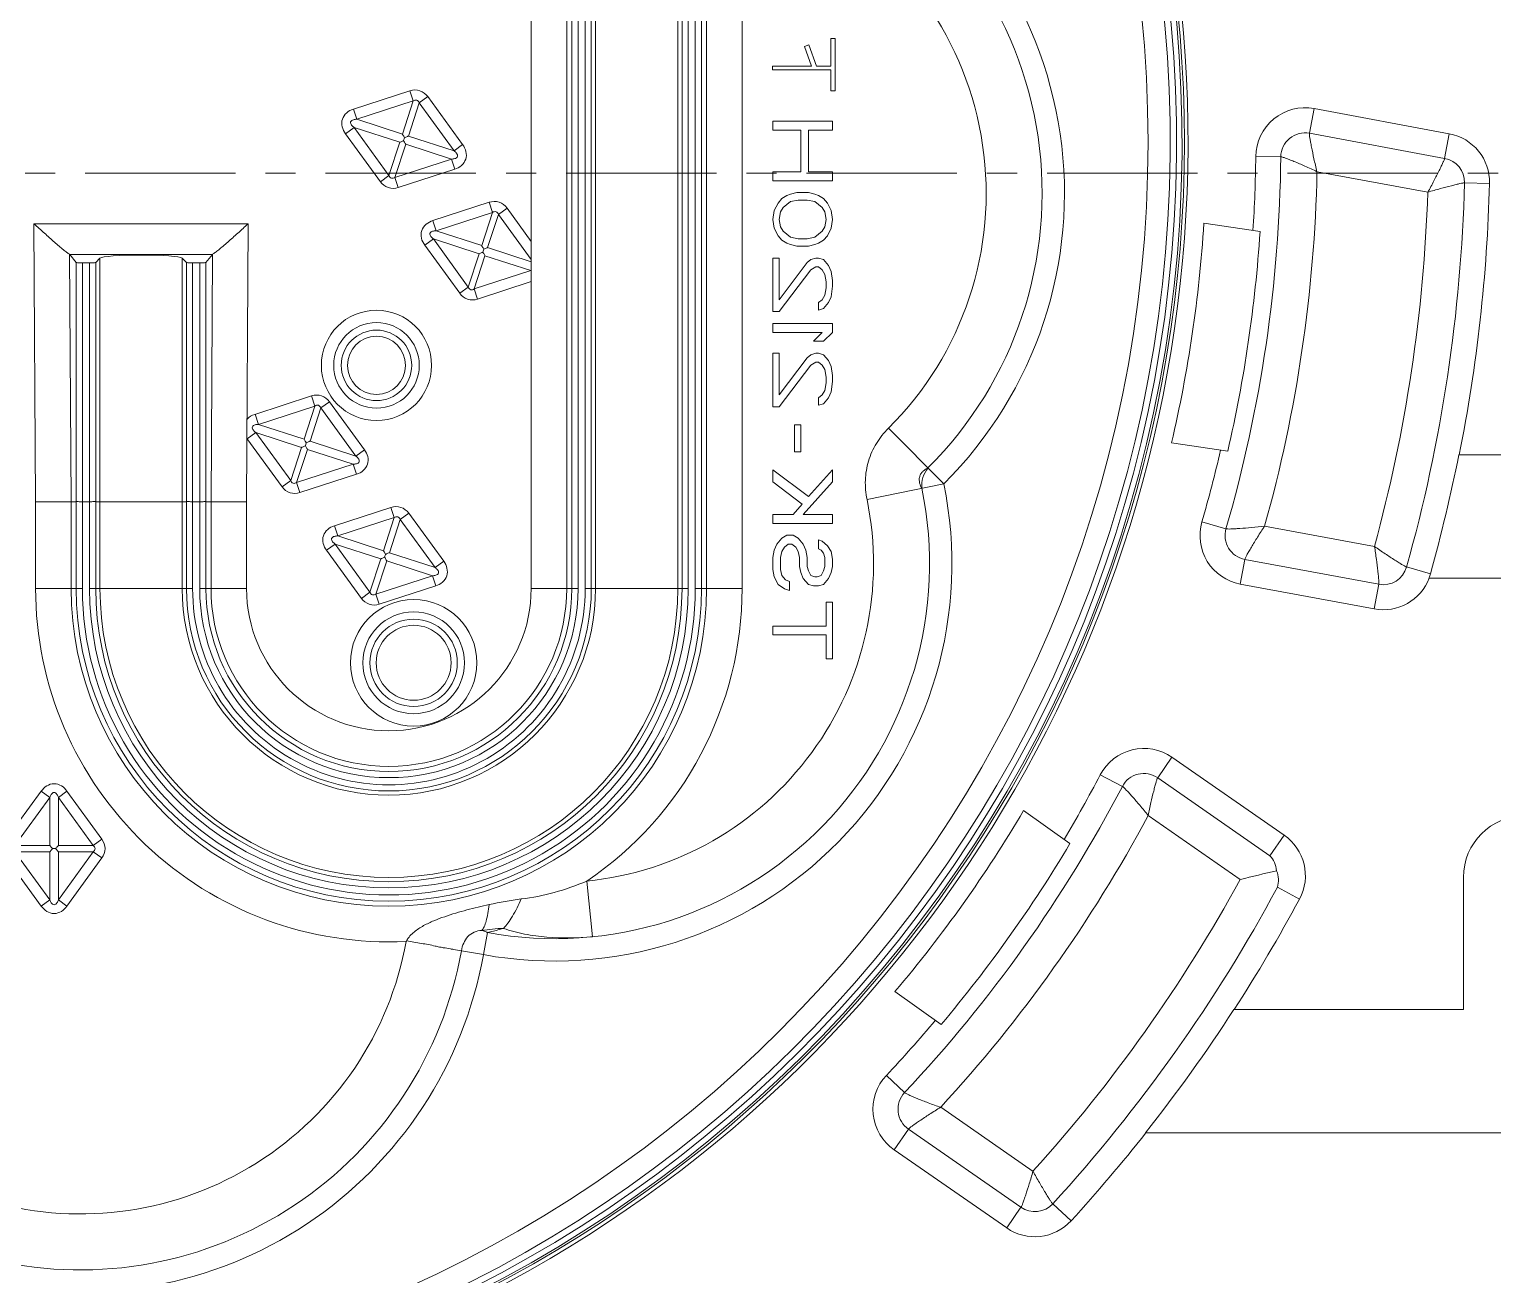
# Model space of a CAD drawing. Header units: millimetres. Extents: x 1815 to 2350, y 526 to 985.
# Drawn here: x 2025 to 2143.7, y 679.2 to 780.2 of the extents above; entities that cross this region are included whole.
import ezdxf

# ---------------------------------------------------------------- set-up
doc = ezdxf.new("R2010")
doc.units = ezdxf.units.MM
doc.header["$LTSCALE"] = 16.334999
doc.linetypes.add('CENTER', pattern=[0.6, 0.375, -0.075, 0.075, -0.075])
doc.layers.get('0').update_dxf_attribs({"lineweight": 18})

msp = doc.modelspace()

# ---------------------------------------------------------------- linework, layer by layer
at = {"color": 7, "linetype": 'Continuous'}
for p, q in [((2065.741, 734.891), (2065.741, 795.191)), ((2068.625, 795.191), (2068.625, 734.891)), ((2069.04, 795.191), (2069.04, 734.891)), ((2069.541, 734.891), (2069.541, 795.191)), ((2070.119, 795.191), (2070.119, 734.891)), ((2070.62, 734.891), (2070.62, 795.191)), ((2070.963, 795.191), (2070.963, 734.891)), ((2077.633, 734.891), (2077.633, 795.191)), ((2077.977, 795.191), (2077.977, 734.891)), ((2078.477, 734.891), (2078.477, 795.191)), ((2079.056, 795.191), (2079.056, 734.891)), ((2079.557, 734.891), (2079.557, 795.191)), ((2079.972, 795.191), (2079.972, 734.891)), ((2082.856, 734.891), (2082.856, 795.191)), ((2051.323, 773.758), (2055.906, 775.247)), ((2056.172, 774.428), (2055.906, 775.247)), ((2051.589, 772.939), (2056.172, 774.428)), ((2055.297, 771.734), (2056.172, 774.428)), ((2056.654, 774.271), (2055.778, 771.577)), ((2056.654, 774.271), (2057.351, 774.778)), ((2056.654, 774.271), (2059.486, 770.373)), ((2057.351, 774.778), (2060.183, 770.879)), ((2051.589, 772.939), (2051.323, 773.758)), ((2051.589, 772.939), (2055.297, 771.734)), ((2129.248, 773.804), (2128.877, 771.807)), ((2140.212, 771.766), (2129.248, 773.804)), ((2050.677, 771.769), (2051.374, 772.276)), ((2053.509, 767.871), (2050.677, 771.769)), ((2055.081, 771.071), (2051.374, 772.276)), ((2054.206, 768.377), (2051.374, 772.276)), ((2128.877, 771.807), (2139.841, 769.769)), ((2140.212, 771.766), (2139.841, 769.769)), ((2054.206, 768.377), (2055.081, 771.071)), ((2055.563, 770.914), (2054.688, 768.221)), ((2055.466, 771.437), (2055.393, 771.211)), ((2059.27, 769.71), (2055.563, 770.914)), ((2055.778, 771.577), (2059.486, 770.373)), ((2060.183, 770.879), (2059.486, 770.373)), ((2059.27, 769.71), (2054.688, 768.221)), ((2059.27, 769.71), (2059.537, 768.89)), ((2124.517, 769.913), (2126.549, 769.892)), ((2054.206, 768.377), (2053.509, 767.871)), ((2054.688, 768.221), (2054.954, 767.401)), ((2059.537, 768.89), (2054.954, 767.401)), ((2129.486, 768.688), (2138.476, 767.018)), ((2143.48, 767.731), (2141.449, 767.783)), ((2062.338, 766.202), (2057.773, 764.719)), ((2062.604, 765.383), (2062.338, 766.202)), ((2063.086, 765.226), (2063.783, 765.733)), ((2065.741, 763.038), (2063.783, 765.733)), ((2057.755, 764.713), (2058.021, 763.894)), ((2062.604, 765.383), (2058.021, 763.894)), ((2062.604, 765.383), (2061.729, 762.689)), ((2062.21, 762.532), (2063.086, 765.226)), ((2063.086, 765.226), (2065.741, 761.572)), ((2025.403, 764.471), (2042.794, 764.471)), ((2025.541, 741.926), (2025.403, 764.471)), ((2042.794, 764.471), (2042.656, 741.926)), ((2061.729, 762.689), (2058.021, 763.894)), ((2124.866, 763.828), (2120.304, 764.501)), ((2057.806, 763.231), (2057.109, 762.724)), ((2057.109, 762.724), (2059.941, 758.826)), ((2057.806, 763.231), (2061.513, 762.026)), ((2057.806, 763.231), (2060.638, 759.332)), ((2061.898, 762.392), (2061.825, 762.166)), ((2062.21, 762.532), (2065.741, 761.385)), ((2028.302, 761.998), (2028.425, 741.926)), ((2028.312, 761.98), (2039.884, 761.98)), ((2028.839, 761.326), (2028.312, 761.98)), ((2028.839, 761.326), (2028.84, 734.891)), ((2029.919, 761.285), (2029.341, 761.285)), ((2029.341, 734.892), (2029.341, 761.285)), ((2029.919, 761.285), (2029.919, 734.891)), ((2030.763, 761.665), (2030.42, 761.325)), ((2030.42, 734.891), (2030.42, 761.325)), ((2030.763, 761.665), (2030.763, 734.891)), ((2037.776, 761.325), (2037.433, 761.665)), ((2037.433, 734.891), (2037.433, 761.665)), ((2037.776, 761.325), (2037.777, 734.891)), ((2038.856, 761.285), (2038.277, 761.285)), ((2038.277, 734.892), (2038.277, 761.285)), ((2038.856, 761.285), (2038.856, 734.891)), ((2039.357, 761.326), (2039.884, 761.98)), ((2039.357, 734.891), (2039.357, 761.326)), ((2039.772, 741.926), (2039.895, 761.998)), ((2061.513, 762.026), (2060.638, 759.332)), ((2061.12, 759.176), (2061.995, 761.869)), ((2061.995, 761.869), (2065.702, 760.665)), ((2061.12, 759.176), (2065.702, 760.665)), ((2061.386, 758.356), (2065.741, 759.771)), ((2060.638, 759.332), (2059.941, 758.826)), ((2061.12, 759.176), (2061.386, 758.356)), ((2047.934, 750.505), (2043.32, 749.006)), ((2048.2, 749.686), (2047.934, 750.505)), ((2048.2, 749.686), (2043.618, 748.197)), ((2048.2, 749.686), (2047.325, 746.992)), ((2047.807, 746.836), (2048.682, 749.529)), ((2048.682, 749.529), (2049.379, 750.036)), ((2051.514, 745.631), (2048.682, 749.529)), ((2052.211, 746.137), (2049.379, 750.036)), ((2043.351, 749.016), (2043.618, 748.197)), ((2047.325, 746.992), (2043.618, 748.197)), ((2042.687, 747.051), (2045.537, 743.129)), ((2043.402, 747.534), (2042.705, 747.027)), ((2043.402, 747.534), (2047.11, 746.329)), ((2043.402, 747.534), (2046.234, 743.635)), ((2051.514, 745.631), (2047.807, 746.836)), ((2099.211, 743.38), (2094.723, 747.881)), ((2047.11, 746.329), (2046.234, 743.635)), ((2046.716, 743.479), (2047.591, 746.172)), ((2047.422, 746.469), (2047.495, 746.695)), ((2047.591, 746.172), (2051.299, 744.968)), ((2051.514, 745.631), (2052.211, 746.137)), ((2117.68, 746.693), (2122.241, 746.021)), ((2140.995, 745.737), (2151.367, 745.737)), ((2046.716, 743.479), (2051.299, 744.968)), ((2051.565, 744.148), (2051.299, 744.968)), ((2046.234, 743.635), (2045.537, 743.129)), ((2046.716, 743.479), (2046.982, 742.659)), ((2046.982, 742.659), (2051.581, 744.153)), ((2092.983, 742.108), (2099.211, 743.38)), ((2025.541, 741.926), (2025.541, 734.891)), ((2028.425, 741.926), (2028.839, 741.926)), ((2028.425, 734.891), (2028.425, 741.926)), ((2029.341, 741.926), (2029.919, 741.926)), ((2030.42, 741.926), (2030.763, 741.926)), ((2030.763, 741.926), (2037.433, 741.926)), ((2037.433, 741.926), (2037.776, 741.926)), ((2038.277, 741.926), (2038.856, 741.926)), ((2039.357, 741.926), (2039.772, 741.926)), ((2039.772, 734.891), (2039.772, 741.926)), ((2042.656, 734.891), (2042.656, 741.926)), ((2049.783, 739.971), (2054.366, 741.46)), ((2054.632, 740.641), (2054.366, 741.46)), ((2055.114, 740.484), (2055.811, 740.991)), ((2055.811, 740.991), (2058.643, 737.092)), ((2050.05, 739.152), (2049.783, 739.971)), ((2050.05, 739.152), (2054.632, 740.641)), ((2053.757, 737.947), (2054.632, 740.641)), ((2055.114, 740.484), (2054.239, 737.791)), ((2055.114, 740.484), (2057.946, 736.586)), ((2120.152, 740.295), (2122.103, 739.729)), ((2134.158, 738.295), (2125.233, 739.953)), ((2049.137, 737.982), (2049.834, 738.489)), ((2053.542, 737.284), (2049.834, 738.489)), ((2052.666, 734.59), (2049.834, 738.489)), ((2050.05, 739.152), (2053.757, 737.947)), ((2051.969, 734.084), (2049.137, 737.982)), ((2052.666, 734.59), (2053.542, 737.284)), ((2053.854, 737.424), (2053.927, 737.65)), ((2054.239, 737.791), (2057.946, 736.586)), ((2123.263, 735.248), (2123.634, 737.246)), ((2134.497, 735.227), (2123.634, 737.246)), ((2054.023, 737.127), (2053.148, 734.434)), ((2057.731, 735.923), (2054.023, 737.127)), ((2058.643, 737.092), (2057.946, 736.586)), ((2138.682, 736.089), (2136.752, 736.631)), ((2029.341, 734.891), (2025.541, 734.891)), ((2038.277, 734.891), (2029.919, 734.891)), ((2042.656, 734.891), (2038.856, 734.891)), ((2057.731, 735.923), (2053.148, 734.434)), ((2057.997, 735.103), (2053.414, 733.614)), ((2057.731, 735.923), (2057.997, 735.103)), ((2069.541, 734.891), (2065.741, 734.891)), ((2078.477, 734.891), (2070.119, 734.891)), ((2082.856, 734.891), (2079.056, 734.891)), ((2123.263, 735.248), (2134.126, 733.23)), ((2134.126, 733.23), (2134.497, 735.227)), ((2138.566, 735.737), (2156.367, 735.737)), ((2052.666, 734.59), (2051.969, 734.084)), ((2053.148, 734.434), (2053.414, 733.614)), ((2117.721, 721.203), (2116.563, 719.534)), ((2126.822, 714.888), (2117.721, 721.203)), ((2111.898, 719.774), (2113.697, 718.831)), ((2116.563, 719.534), (2125.664, 713.219)), ((2023.164, 714.552), (2025.996, 718.451)), ((2025.996, 718.451), (2026.693, 717.944)), ((2027.39, 717.944), (2028.088, 718.451)), ((2028.088, 718.451), (2030.92, 714.552)), ((2023.861, 714.046), (2026.693, 717.944)), ((2026.693, 714.046), (2026.693, 717.944)), ((2027.39, 717.944), (2030.223, 714.046)), ((2027.39, 717.944), (2027.39, 714.046)), ((2109.446, 714.204), (2105.689, 716.877)), ((2115.793, 716.473), (2123.254, 711.296)), ((2126.822, 714.888), (2125.664, 713.219)), ((2023.861, 714.046), (2026.693, 714.046)), ((2026.693, 713.539), (2023.861, 713.539)), ((2026.693, 709.641), (2023.861, 713.539)), ((2026.693, 709.641), (2026.693, 713.539)), ((2026.923, 713.793), (2027.161, 713.793)), ((2027.39, 714.046), (2030.223, 714.046)), ((2030.223, 713.539), (2027.39, 713.539)), ((2027.39, 713.539), (2027.39, 709.641)), ((2030.223, 713.539), (2027.39, 709.641)), ((2030.223, 714.046), (2030.92, 714.552)), ((2030.223, 713.539), (2030.92, 713.033)), ((2025.996, 709.135), (2023.164, 713.033)), ((2030.92, 713.033), (2028.088, 709.135)), ((2070.721, 706.642), (2070.262, 711.159)), ((2141.367, 711.467), (2141.367, 700.737)), ((2128.065, 709.707), (2126.276, 710.669)), ((2026.693, 709.641), (2025.996, 709.135)), ((2028.088, 709.135), (2027.39, 709.641)), ((2061.866, 705.194), (2062.192, 706.978)), ((2060.082, 705.512), (2061.866, 705.194)), ((2095.253, 702.211), (2099.01, 699.538)), ((2122.732, 700.737), (2141.367, 700.737)), ((2094.552, 695.395), (2096.033, 694.005)), ((2106.456, 687.62), (2098.96, 692.821)), ((2095.187, 689.37), (2096.345, 691.039)), ((2105.473, 684.706), (2096.345, 691.039)), ((2115.568, 690.737), (2146.367, 690.737)), ((2095.187, 689.37), (2104.315, 683.037)), ((2109.546, 683.622), (2108.048, 684.994)), ((2104.315, 683.037), (2105.473, 684.706))]:
    msp.add_line(p, q, dxfattribs=at)
at = {"color": 2, "linetype": 'Continuous'}
for p, q in [((2088.257, 778.974), (2087.908, 778.847)), ((2087.908, 778.847), (2088.489, 777.249)), ((2088.884, 777.249), (2088.257, 778.974)), ((2090.412, 779.483), (2090.041, 779.483)), ((2090.041, 779.483), (2090.041, 777.249)), ((2090.412, 775.235), (2090.412, 779.483)), ((2088.489, 777.249), (2085.307, 777.249)), ((2085.307, 777.249), (2085.307, 776.937)), ((2085.307, 776.937), (2090.041, 776.937)), ((2090.041, 777.249), (2088.884, 777.249)), ((2090.041, 776.937), (2090.041, 775.235)), ((2090.041, 775.235), (2090.412, 775.235)), ((2085.353, 772.78), (2090.177, 772.78)), ((2085.353, 772.056), (2085.353, 772.78)), ((2087.611, 772.056), (2085.353, 772.056)), ((2087.611, 768.68), (2087.611, 772.056)), ((2090.177, 772.056), (2088.227, 772.056)), ((2088.227, 772.056), (2088.227, 768.68)), ((2090.177, 772.78), (2090.177, 772.056)), ((2085.353, 768.68), (2087.611, 768.68)), ((2085.353, 767.956), (2085.353, 768.68)), ((2088.227, 768.68), (2090.177, 768.68)), ((2090.177, 768.68), (2090.177, 767.956)), ((2090.177, 767.956), (2085.353, 767.956)), ((2086.79, 766.871), (2087.303, 766.991)), ((2087.303, 766.991), (2088.227, 766.991)), ((2088.227, 766.991), (2088.74, 766.871)), ((2085.456, 765.544), (2085.764, 766.147)), ((2085.764, 766.147), (2086.072, 766.509)), ((2086.174, 765.785), (2085.969, 765.423)), ((2086.072, 766.509), (2086.482, 766.75)), ((2086.79, 766.268), (2086.174, 765.785)), ((2086.482, 766.75), (2086.79, 766.871)), ((2087.406, 766.388), (2086.79, 766.268)), ((2088.124, 766.388), (2087.406, 766.388)), ((2088.74, 766.268), (2088.124, 766.388)), ((2088.74, 766.871), (2089.048, 766.75)), ((2089.356, 765.785), (2088.74, 766.268)), ((2089.048, 766.75), (2089.459, 766.509)), ((2089.561, 765.423), (2089.356, 765.785)), ((2089.459, 766.509), (2089.767, 766.147)), ((2089.767, 766.147), (2090.075, 765.544)), ((2085.353, 764.82), (2085.456, 765.544)), ((2085.456, 764.097), (2085.353, 764.82)), ((2085.969, 765.423), (2085.866, 764.82)), ((2085.866, 764.82), (2085.969, 764.217)), ((2089.664, 764.82), (2089.561, 765.423)), ((2089.561, 764.217), (2089.664, 764.82)), ((2090.075, 765.544), (2090.177, 764.82)), ((2090.177, 764.82), (2090.075, 764.097)), ((2085.764, 763.494), (2085.456, 764.097)), ((2086.072, 763.132), (2085.764, 763.494)), ((2085.969, 764.217), (2086.174, 763.856)), ((2086.174, 763.856), (2086.79, 763.373)), ((2086.79, 763.373), (2087.406, 763.253)), ((2088.124, 763.253), (2088.74, 763.373)), ((2088.74, 763.373), (2089.356, 763.856)), ((2089.356, 763.856), (2089.561, 764.217)), ((2089.767, 763.494), (2089.459, 763.132)), ((2090.075, 764.097), (2089.767, 763.494)), ((2086.482, 762.891), (2086.072, 763.132)), ((2086.79, 762.77), (2086.482, 762.891)), ((2087.303, 762.65), (2086.79, 762.77)), ((2088.227, 762.65), (2087.303, 762.65)), ((2087.406, 763.253), (2088.124, 763.253)), ((2088.74, 762.77), (2088.227, 762.65)), ((2089.048, 762.891), (2088.74, 762.77)), ((2089.459, 763.132), (2089.048, 762.891)), ((2085.353, 761.685), (2085.866, 761.685)), ((2085.353, 757.343), (2085.353, 761.685)), ((2085.866, 761.685), (2085.866, 758.308)), ((2085.866, 758.308), (2088.124, 761.323)), ((2088.124, 761.323), (2088.432, 761.564)), ((2088.432, 761.564), (2088.843, 761.685)), ((2088.843, 760.961), (2088.432, 760.72)), ((2088.843, 761.685), (2089.048, 761.685)), ((2089.048, 760.961), (2088.843, 760.961)), ((2089.048, 761.685), (2089.459, 761.564)), ((2089.356, 760.72), (2089.048, 760.961)), ((2089.459, 761.564), (2089.869, 761.082)), ((2089.869, 761.082), (2090.075, 760.599)), ((2088.432, 760.72), (2085.866, 757.343)), ((2089.561, 760.358), (2089.356, 760.72)), ((2089.664, 759.755), (2089.561, 760.358)), ((2089.664, 759.273), (2089.664, 759.755)), ((2090.075, 760.599), (2090.177, 759.876)), ((2090.177, 759.876), (2090.177, 759.393)), ((2089.356, 758.308), (2089.561, 758.67)), ((2089.561, 758.67), (2089.664, 759.273)), ((2090.177, 759.393), (2090.075, 758.549)), ((2089.048, 758.067), (2089.356, 758.308)), ((2089.048, 757.464), (2089.048, 758.067)), ((2089.459, 757.584), (2089.048, 757.464)), ((2089.869, 758.067), (2089.459, 757.584)), ((2090.075, 758.549), (2089.869, 758.067)), ((2085.866, 757.343), (2085.353, 757.343)), ((2085.353, 756.378), (2090.177, 756.378)), ((2085.353, 755.655), (2085.353, 756.378)), ((2090.177, 756.378), (2090.177, 755.655)), ((2089.356, 755.655), (2085.353, 755.655)), ((2088.638, 754.931), (2089.356, 755.655)), ((2090.177, 755.655), (2089.459, 754.931)), ((2085.353, 753.966), (2085.866, 753.966)), ((2085.353, 749.625), (2085.353, 753.966)), ((2085.866, 753.966), (2085.866, 750.59)), ((2088.124, 753.605), (2088.432, 753.846)), ((2088.432, 753.846), (2088.843, 753.966)), ((2089.459, 754.931), (2088.638, 754.931)), ((2088.843, 753.966), (2089.048, 753.966)), ((2089.048, 753.966), (2089.459, 753.846)), ((2089.459, 753.846), (2089.869, 753.363)), ((2085.866, 750.59), (2088.124, 753.605)), ((2088.432, 753.002), (2085.866, 749.625)), ((2088.843, 753.243), (2088.432, 753.002)), ((2089.048, 753.243), (2088.843, 753.243)), ((2089.356, 753.002), (2089.048, 753.243)), ((2089.561, 752.64), (2089.356, 753.002)), ((2089.664, 752.037), (2089.561, 752.64)), ((2089.869, 753.363), (2090.075, 752.881)), ((2090.075, 752.881), (2090.177, 752.157)), ((2089.561, 750.951), (2089.664, 751.554)), ((2089.664, 751.554), (2089.664, 752.037)), ((2090.177, 751.675), (2090.075, 750.831)), ((2090.177, 752.157), (2090.177, 751.675)), ((2089.048, 750.348), (2089.356, 750.59)), ((2089.048, 749.745), (2089.048, 750.348)), ((2089.356, 750.59), (2089.561, 750.951)), ((2089.869, 750.348), (2089.459, 749.866)), ((2090.075, 750.831), (2089.869, 750.348)), ((2085.866, 749.625), (2085.353, 749.625)), ((2089.459, 749.866), (2089.048, 749.745)), ((2087.098, 748.16), (2087.611, 748.16)), ((2087.098, 745.972), (2087.098, 748.16)), ((2087.611, 748.16), (2087.611, 745.972)), ((2087.611, 745.972), (2087.098, 745.972)), ((2085.353, 744.507), (2088.227, 742.336)), ((2085.353, 743.542), (2085.353, 744.507)), ((2088.227, 742.336), (2090.177, 744.507)), ((2090.177, 744.507), (2090.177, 743.542)), ((2087.714, 741.733), (2085.353, 743.542)), ((2090.177, 743.542), (2087.817, 740.889)), ((2085.353, 740.889), (2086.995, 740.889)), ((2085.353, 740.165), (2085.353, 740.889)), ((2086.995, 740.889), (2087.714, 741.733)), ((2087.817, 740.889), (2090.177, 740.889)), ((2090.177, 740.889), (2090.177, 740.165)), ((2090.177, 740.165), (2085.353, 740.165)), ((2085.456, 737.994), (2085.661, 738.477)), ((2085.661, 738.477), (2086.072, 738.959)), ((2086.072, 738.959), (2086.482, 739.2)), ((2086.585, 738.477), (2086.277, 738.236)), ((2086.482, 739.2), (2086.995, 739.2)), ((2086.893, 738.477), (2086.585, 738.477)), ((2087.201, 738.236), (2086.893, 738.477)), ((2086.995, 739.2), (2087.406, 738.959)), ((2087.406, 738.959), (2087.817, 738.477)), ((2087.817, 738.477), (2088.022, 737.994)), ((2089.048, 738.839), (2089.356, 738.718)), ((2089.048, 738.115), (2089.048, 738.839)), ((2089.356, 738.718), (2089.767, 738.356)), ((2085.353, 737.391), (2085.456, 737.994)), ((2085.353, 736.427), (2085.353, 737.391)), ((2086.072, 737.874), (2085.969, 737.391)), ((2085.969, 737.391), (2085.969, 736.427)), ((2086.277, 738.236), (2086.072, 737.874)), ((2087.406, 737.874), (2087.201, 738.236)), ((2087.509, 737.391), (2087.406, 737.874)), ((2087.509, 736.668), (2087.509, 737.391)), ((2088.022, 737.994), (2088.124, 737.391)), ((2088.124, 737.391), (2088.124, 736.668)), ((2089.253, 737.994), (2089.048, 738.115)), ((2089.459, 737.753), (2089.253, 737.994)), ((2089.561, 737.391), (2089.459, 737.753)), ((2089.561, 736.668), (2089.561, 737.391)), ((2089.767, 738.356), (2090.075, 737.874)), ((2090.075, 737.874), (2090.177, 737.271)), ((2090.177, 737.271), (2090.177, 736.668)), ((2085.456, 735.824), (2085.353, 736.427)), ((2085.969, 736.427), (2086.072, 735.944)), ((2087.611, 736.185), (2087.509, 736.668)), ((2087.817, 735.703), (2087.611, 736.185)), ((2088.124, 736.668), (2088.227, 736.306)), ((2088.227, 736.306), (2088.432, 735.944)), ((2089.253, 735.944), (2089.459, 736.306)), ((2089.459, 736.306), (2089.561, 736.668)), ((2090.075, 736.185), (2089.869, 735.703)), ((2090.177, 736.668), (2090.075, 736.185)), ((2085.764, 735.221), (2085.456, 735.824)), ((2086.277, 734.859), (2085.764, 735.221)), ((2086.072, 735.944), (2086.38, 735.582)), ((2086.688, 734.738), (2086.277, 734.859)), ((2086.38, 735.582), (2086.688, 735.462)), ((2086.688, 735.462), (2086.688, 734.738)), ((2088.227, 735.221), (2087.817, 735.703)), ((2088.638, 735.1), (2088.227, 735.221)), ((2088.432, 735.944), (2088.74, 735.824)), ((2089.048, 735.1), (2088.638, 735.1)), ((2088.74, 735.824), (2088.946, 735.824)), ((2088.946, 735.824), (2089.253, 735.944)), ((2089.459, 735.221), (2089.048, 735.1)), ((2089.869, 735.703), (2089.459, 735.221)), ((2089.664, 733.773), (2090.177, 733.773)), ((2089.664, 731.844), (2089.664, 733.773)), ((2090.177, 733.773), (2090.177, 729.191)), ((2085.353, 731.844), (2089.664, 731.844)), ((2085.353, 731.12), (2085.353, 731.844)), ((2089.664, 731.12), (2085.353, 731.12)), ((2089.664, 729.191), (2089.664, 731.12)), ((2090.177, 729.191), (2089.664, 729.191))]:
    msp.add_line(p, q, dxfattribs=at)
at = {"color": 1, "linetype": 'CENTER', "ltscale": 1.990327}
msp.add_line((1853.998, 768.571), (2173.998, 768.571), dxfattribs=at)
at = {"color": 7, "linetype": 'Continuous'}
for centre, radius in [((2013.998, 771.071), 101.783), ((2053.193, 752.981), 4.471), ((2053.193, 752.981), 3.468), ((2053.193, 752.981), 2.858), ((2053.193, 752.981), 2.356), ((2056.208, 728.861), 5.13), ((2056.208, 728.861), 4.126), ((2056.208, 728.861), 3.542), ((2056.208, 728.861), 3.041)]:
    msp.add_circle(centre, radius, dxfattribs=at)
for centre, radius, start, end in [((2013.998, 771.071), 104.542, 91.10143, 88.88734), ((2013.998, 771.071), 104.092, 91.10644, 88.8863), ((2013.998, 771.071), 103.581, 91.11024, 88.88976), ((2013.998, 771.071), 105.025, 294.43578, 61.12697), ((2013.998, 771.071), 104.725, 119.08004, 61.11754), ((2075.777, 766.937), 33.227, 314.85041, 61.85862), ((2075.777, 766.937), 31.411, 314.83467, 61.88695), ((2075.777, 766.937), 26.871, 314.83456, 61.88698), ((2128.517, 769.871), 4, 79.47254, 179.39964), ((2128.517, 769.871), 1.969, 79.47254, 179.39964), ((2139.481, 767.834), 4, 358.52204, 79.47254), ((2013.998, 771.071), 112.556, 343.83194, 359.39964), ((2013.998, 771.071), 110.525, 356.28653, 359.39964), ((2139.481, 767.834), 1.969, 358.52204, 79.47254), ((2013.998, 771.071), 115.511, 344.37116, 358.81799), ((2013.998, 771.071), 124.539, 344.74247, 358.1349), ((2013.998, 771.071), 127.494, 344.32763, 358.52204), ((2013.998, 771.071), 129.525, 348.7208, 358.52204), ((2013.998, 771.071), 106.509, 346.76852, 356.46306), ((2013.998, 771.071), 111.104, 346.96943, 356.26215), ((2013.998, 771.071), 110.525, 343.83194, 346.94505), ((2013.998, 771.071), 129.499, 344.32763, 348.71847), ((2067.648, 736.893), 32.222, 259.66263, 11.61464), ((2067.648, 736.893), 30.406, 259.65914, 11.63111), ((2067.648, 736.893), 25.866, 275.79952, 11.63112), ((2123.994, 739.181), 4, 163.83194, 259.47254), ((2123.994, 739.181), 1.969, 163.83194, 259.47254), ((2134.856, 737.162), 1.969, 259.47254, 344.32763), ((2134.856, 737.162), 3.974, 338.98485, 344.32763), ((2054.198, 734.891), 28.658, 179.99969, 272.80643), ((2054.198, 734.891), 25.774, 180, 0), ((2054.198, 734.891), 25.359, 180, 0), ((2054.198, 734.891), 24.857, 179.99925, 0.00002), ((2054.198, 734.891), 24.279, 180.00085, 0.00006), ((2054.198, 734.891), 23.778, 180, 0), ((2054.198, 734.891), 23.435, 180, 0), ((2054.198, 734.891), 16.765, 180, 0), ((2054.198, 734.891), 16.422, 180, 0), ((2054.198, 734.891), 15.921, 179.99859, 0.00009), ((2054.198, 734.891), 15.343, 180.00095, 0.00015), ((2054.198, 734.891), 14.841, 180, 0), ((2054.198, 734.891), 14.426, 180, 0), ((2054.198, 734.891), 11.542, 180.00124, 360), ((2054.198, 734.891), 28.658, 304.09367, 360), ((2134.856, 737.162), 4, 259.47254, 339.13032), ((2115.441, 717.917), 4, 55.24295, 152.3463), ((2013.998, 771.071), 110.525, 329.23812, 332.3463), ((2115.441, 717.917), 1.969, 55.24295, 152.3463), ((2013.998, 771.071), 112.556, 316.78846, 332.3463), ((2013.998, 771.071), 106.509, 319.72011, 329.41465), ((2013.998, 771.071), 115.511, 317.35476, 331.7928), ((2146.367, 711.467), 5, 90, 180), ((2124.542, 711.602), 4, 331.72102, 55.24295), ((2013.998, 771.071), 111.104, 319.92102, 329.21374), ((2013.998, 771.071), 124.539, 317.93082, 331.3162), ((2036.259, 1079.847), 378.68, 283.28129, 283.7409), ((2013.998, 771.071), 127.494, 317.53407, 331.72102), ((2013.998, 771.071), 129.525, 327.11099, 331.72102), ((2029.157, 711.038), 33.227, 257.25392, 349.86871), ((2029.157, 711.038), 26.871, 254.58096, 349.77415), ((2029.157, 711.038), 31.411, 257.35058, 349.87423), ((2013.998, 771.071), 129.499, 321.65865, 327.10342), ((2013.998, 771.071), 110.525, 316.78846, 319.89664), ((2097.468, 692.657), 4, 136.78846, 235.24295), ((2097.468, 692.657), 1.969, 136.78846, 235.24295), ((2013.998, 771.071), 129.525, 317.53407, 321.6679), ((2106.595, 686.323), 1.969, 235.24295, 317.53407), ((2106.595, 686.323), 4, 235.24295, 317.53407)]:
    msp.add_arc(centre, radius, start, end, dxfattribs=at)
for centre, major_axis, ratio, start_param, end_param in [((2028.312, 764.471), (-0.015, 2.5), 0.0699242, 2.9949698, 3.0538963), ((2034.098, 761.64), (3.348, 0), 0.0868241, 0.0872665, 3.0543262), ((2039.884, 764.471), (0.015, 2.5), 0.0699242, 3.229289, 3.2882155)]:
    msp.add_ellipse(centre, major_axis=major_axis, ratio=ratio, start_param=start_param, end_param=end_param, dxfattribs=at)
for points, knots in [([(2055.906, 775.247), (2056.16, 775.33), (2056.738, 775.349), (2057.194, 774.994), (2057.351, 774.778)], [0, 0, 0, 0, 0.8114187, 1.6227368, 1.6227368, 1.6227368, 1.6227368]), ([(2056.172, 774.428), (2056.253, 774.482), (2056.479, 774.553), (2056.622, 774.363), (2056.654, 774.271)], [0, 0, 0, 0, 0.29957905, 0.59840987, 0.59840987, 0.59840987, 0.59840987]), ([(2050.677, 771.769), (2050.554, 771.937), (2050.359, 772.315), (2050.364, 772.97), (2050.745, 773.503), (2051.125, 773.694), (2051.323, 773.758)], [0, 0, 0, 0, 0.6269916, 1.2502714, 1.8735702, 2.5006315, 2.5006315, 2.5006315, 2.5006315]), ([(2051.374, 772.276), (2051.302, 772.332), (2051.198, 772.426), (2051.094, 772.582), (2051.075, 772.739), (2051.182, 772.855), (2051.316, 772.904), (2051.452, 772.931), (2051.544, 772.937), (2051.589, 772.939)], [0, 0, 0, 0, 0.2752377, 0.4165776, 0.5631322, 0.7097986, 0.851299, 0.9898726, 1.1270305, 1.1270305, 1.1270305, 1.1270305]), ([(2055.297, 771.734), (2055.31, 771.713), (2055.37, 771.615), (2055.425, 771.516), (2055.466, 771.437)], [0, 0, 0, 0, 0.07534239, 0.34214583, 0.34214583, 0.34214583, 0.34214583]), ([(2129.485, 768.689), (2129.392, 769.036), (2129.24, 769.702), (2129.073, 770.503), (2128.968, 771.063), (2128.906, 771.387), (2128.879, 771.627), (2128.869, 771.759), (2128.877, 771.807)], [0, 0, 0, 0, 1.0784333, 2.0484025, 2.455703, 2.7902939, 3.035783, 3.1818055, 3.1818055, 3.1818055, 3.1818055]), ([(2055.393, 771.211), (2055.364, 771.197), (2055.262, 771.148), (2055.157, 771.101), (2055.081, 771.071)], [0, 0, 0, 0, 0.09596133, 0.34214529, 0.34214529, 0.34214529, 0.34214529]), ([(2055.563, 770.914), (2055.55, 770.936), (2055.49, 771.033), (2055.435, 771.133), (2055.393, 771.211)], [0, 0, 0, 0, 0.07534239, 0.34214583, 0.34214583, 0.34214583, 0.34214583]), ([(2055.778, 771.577), (2055.755, 771.568), (2055.65, 771.524), (2055.546, 771.476), (2055.466, 771.437)], [0, 0, 0, 0, 0.07534199, 0.34214571, 0.34214571, 0.34214571, 0.34214571]), ([(2060.183, 770.879), (2060.305, 770.712), (2060.5, 770.333), (2060.495, 769.678), (2060.114, 769.145), (2059.734, 768.954), (2059.537, 768.89)], [0, 0, 0, 0, 0.6269916, 1.2502714, 1.8735702, 2.5006315, 2.5006315, 2.5006315, 2.5006315]), ([(2059.486, 770.373), (2059.558, 770.317), (2059.662, 770.223), (2059.765, 770.066), (2059.785, 769.909), (2059.677, 769.793), (2059.544, 769.744), (2059.407, 769.717), (2059.316, 769.711), (2059.27, 769.71)], [0, 0, 0, 0, 0.2752377, 0.4165776, 0.5631322, 0.7097986, 0.851299, 0.9898726, 1.1270305, 1.1270305, 1.1270305, 1.1270305]), ([(2126.549, 769.892), (2126.597, 769.891), (2126.725, 769.857), (2126.953, 769.781), (2127.26, 769.663), (2127.789, 769.451), (2128.542, 769.131), (2129.164, 768.849), (2129.485, 768.688)], [0, 0, 0, 0, 0.1456589, 0.391262, 0.7250477, 1.1316723, 2.1009228, 3.1787605, 3.1787605, 3.1787605, 3.1787605]), ([(2139.841, 769.769), (2139.832, 769.723), (2139.788, 769.605), (2139.695, 769.394), (2139.559, 769.111), (2139.318, 768.618), (2138.957, 767.911), (2138.645, 767.324), (2138.471, 767.019)], [0, 0, 0, 0, 0.1408184, 0.3748534, 0.6929594, 1.0827169, 2.0215971, 3.075779, 3.075779, 3.075779, 3.075779]), ([(2054.688, 768.221), (2054.607, 768.166), (2054.381, 768.095), (2054.238, 768.285), (2054.206, 768.377)], [0, 0, 0, 0, 0.29957905, 0.59840987, 0.59840987, 0.59840987, 0.59840987]), ([(2054.954, 767.401), (2054.7, 767.318), (2054.122, 767.299), (2053.666, 767.655), (2053.509, 767.871)], [0, 0, 0, 0, 0.8114187, 1.6227368, 1.6227368, 1.6227368, 1.6227368]), ([(2138.471, 767.018), (2138.807, 767.123), (2139.447, 767.302), (2140.214, 767.508), (2140.747, 767.642), (2141.052, 767.718), (2141.278, 767.764), (2141.402, 767.783), (2141.449, 767.783)], [0, 0, 0, 0, 1.0544675, 1.9937194, 2.3837642, 2.702174, 2.9363678, 3.0772846, 3.0772846, 3.0772846, 3.0772846]), ([(2063.783, 765.733), (2063.626, 765.949), (2063.17, 766.304), (2062.592, 766.285), (2062.338, 766.202)], [0, 0, 0, 0, 0.8113521, 1.6226462, 1.6226462, 1.6226462, 1.6226462]), ([(2057.109, 762.724), (2056.986, 762.893), (2056.789, 763.275), (2056.799, 763.935), (2057.189, 764.469), (2057.575, 764.655), (2057.773, 764.719)], [0, 0, 0, 0, 0.6315145, 1.2598866, 1.8885067, 2.5196909, 2.5196909, 2.5196909, 2.5196909]), ([(2063.086, 765.226), (2063.068, 765.272), (2063.022, 765.362), (2062.895, 765.461), (2062.735, 765.456), (2062.645, 765.409), (2062.604, 765.383)], [0, 0, 0, 0, 0.14758758, 0.30164744, 0.455643, 0.60320343, 0.60320343, 0.60320343, 0.60320343]), ([(2028.302, 761.998), (2028.225, 762.034), (2028.054, 762.154), (2027.774, 762.372), (2027.439, 762.654), (2026.925, 763.1), (2026.242, 763.711), (2025.687, 764.213), (2025.403, 764.471)], [0, 0, 0, 0, 0.2542086, 0.6213316, 1.0680182, 1.5681555, 2.6627741, 3.8149643, 3.8149643, 3.8149643, 3.8149643]), ([(2042.794, 764.471), (2042.509, 764.213), (2041.954, 763.711), (2041.272, 763.1), (2040.758, 762.654), (2040.422, 762.372), (2040.142, 762.154), (2039.971, 762.034), (2039.895, 761.998)], [0, 0, 0, 0, 1.1521902, 2.2468088, 2.7469461, 3.1936327, 3.5607557, 3.8149643, 3.8149643, 3.8149643, 3.8149643]), ([(2057.806, 763.231), (2057.734, 763.287), (2057.63, 763.381), (2057.526, 763.537), (2057.507, 763.694), (2057.614, 763.81), (2057.748, 763.859), (2057.884, 763.886), (2057.976, 763.892), (2058.021, 763.894)], [0, 0, 0, 0, 0.275252, 0.4166295, 0.5631492, 0.7097765, 0.8512918, 0.9898912, 1.1270522, 1.1270522, 1.1270522, 1.1270522]), ([(2061.825, 762.166), (2061.796, 762.152), (2061.694, 762.103), (2061.589, 762.056), (2061.513, 762.026)], [0, 0, 0, 0, 0.09596043, 0.34214564, 0.34214564, 0.34214564, 0.34214564]), ([(2061.729, 762.689), (2061.742, 762.668), (2061.802, 762.57), (2061.857, 762.471), (2061.898, 762.392)], [0, 0, 0, 0, 0.07534199, 0.34214571, 0.34214571, 0.34214571, 0.34214571]), ([(2061.995, 761.869), (2061.982, 761.891), (2061.922, 761.988), (2061.867, 762.088), (2061.825, 762.166)], [0, 0, 0, 0, 0.07534199, 0.34214571, 0.34214571, 0.34214571, 0.34214571]), ([(2062.21, 762.532), (2062.187, 762.523), (2062.082, 762.479), (2061.978, 762.431), (2061.898, 762.392)], [0, 0, 0, 0, 0.07534239, 0.34214583, 0.34214583, 0.34214583, 0.34214583]), ([(2028.839, 761.326), (2028.843, 761.321), (2028.861, 761.316), (2028.912, 761.304), (2029.014, 761.295), (2029.165, 761.287), (2029.279, 761.285), (2029.341, 761.285)], [0, 0, 0, 0, 0.017452, 0.05082291, 0.16243574, 0.32147771, 0.50542447, 0.50542447, 0.50542447, 0.50542447]), ([(2029.919, 761.285), (2029.98, 761.285), (2030.093, 761.287), (2030.243, 761.295), (2030.345, 761.304), (2030.398, 761.315), (2030.416, 761.321), (2030.42, 761.325)], [0, 0, 0, 0, 0.18188669, 0.3397105, 0.45163372, 0.48581284, 0.50438749, 0.50438749, 0.50438749, 0.50438749]), ([(2037.776, 761.325), (2037.781, 761.321), (2037.799, 761.315), (2037.851, 761.304), (2037.953, 761.295), (2038.103, 761.287), (2038.216, 761.285), (2038.277, 761.285)], [0, 0, 0, 0, 0.01857465, 0.05275377, 0.16467702, 0.32250082, 0.50438749, 0.50438749, 0.50438749, 0.50438749]), ([(2038.856, 761.285), (2038.917, 761.285), (2039.032, 761.287), (2039.182, 761.295), (2039.284, 761.304), (2039.336, 761.316), (2039.353, 761.321), (2039.357, 761.326)], [0, 0, 0, 0, 0.18394678, 0.34298876, 0.45460157, 0.48797247, 0.50542447, 0.50542447, 0.50542447, 0.50542447]), ([(2059.941, 758.826), (2060.098, 758.61), (2060.554, 758.254), (2061.132, 758.273), (2061.386, 758.356)], [0, 0, 0, 0, 0.8113521, 1.6226462, 1.6226462, 1.6226462, 1.6226462]), ([(2060.638, 759.332), (2060.655, 759.287), (2060.701, 759.196), (2060.828, 759.098), (2060.989, 759.103), (2061.079, 759.149), (2061.12, 759.176)], [0, 0, 0, 0, 0.14758758, 0.30164744, 0.455643, 0.60320342, 0.60320342, 0.60320342, 0.60320342]), ([(2049.379, 750.036), (2049.222, 750.252), (2048.766, 750.607), (2048.188, 750.588), (2047.934, 750.505)], [0, 0, 0, 0, 0.8113521, 1.6226462, 1.6226462, 1.6226462, 1.6226462]), ([(2048.682, 749.529), (2048.665, 749.575), (2048.619, 749.665), (2048.492, 749.764), (2048.331, 749.759), (2048.241, 749.712), (2048.2, 749.686)], [0, 0, 0, 0, 0.14758758, 0.30164744, 0.455643, 0.60320343, 0.60320343, 0.60320343, 0.60320343]), ([(2043.402, 747.534), (2043.33, 747.59), (2043.226, 747.684), (2043.122, 747.84), (2043.103, 747.997), (2043.211, 748.113), (2043.344, 748.162), (2043.481, 748.189), (2043.572, 748.195), (2043.618, 748.197)], [0, 0, 0, 0, 0.275252, 0.4166295, 0.5631492, 0.7097765, 0.8512918, 0.9898912, 1.1270522, 1.1270522, 1.1270522, 1.1270522]), ([(2047.495, 746.695), (2047.48, 746.723), (2047.426, 746.824), (2047.369, 746.923), (2047.325, 746.992)], [0, 0, 0, 0, 0.09596133, 0.34214529, 0.34214529, 0.34214529, 0.34214529]), ([(2047.807, 746.836), (2047.783, 746.826), (2047.678, 746.783), (2047.575, 746.734), (2047.495, 746.695)], [0, 0, 0, 0, 0.07534239, 0.34214583, 0.34214583, 0.34214583, 0.34214583]), ([(2092.983, 742.108), (2092.878, 742.62), (2092.784, 743.674), (2093.042, 745.239), (2093.691, 746.687), (2094.352, 747.513), (2094.723, 747.881)], [0, 0, 0, 0, 1.5723789, 3.144373, 4.7165583, 6.288864, 6.288864, 6.288864, 6.288864]), ([(2047.11, 746.329), (2047.133, 746.338), (2047.238, 746.382), (2047.342, 746.43), (2047.422, 746.469)], [0, 0, 0, 0, 0.07534239, 0.34214583, 0.34214583, 0.34214583, 0.34214583]), ([(2047.591, 746.172), (2047.578, 746.194), (2047.518, 746.291), (2047.463, 746.391), (2047.422, 746.469)], [0, 0, 0, 0, 0.07534199, 0.34214571, 0.34214571, 0.34214571, 0.34214571]), ([(2051.514, 745.631), (2051.586, 745.575), (2051.69, 745.481), (2051.794, 745.324), (2051.813, 745.167), (2051.706, 745.051), (2051.572, 745.002), (2051.436, 744.975), (2051.344, 744.969), (2051.299, 744.968)], [0, 0, 0, 0, 0.275252, 0.4166295, 0.5631492, 0.7097765, 0.8512918, 0.9898912, 1.1270522, 1.1270522, 1.1270522, 1.1270522]), ([(2052.211, 746.137), (2052.333, 745.971), (2052.527, 745.595), (2052.525, 744.945), (2052.152, 744.413), (2051.777, 744.217), (2051.581, 744.153)], [0, 0, 0, 0, 0.6224295, 1.2419904, 1.861413, 2.4837152, 2.4837152, 2.4837152, 2.4837152]), ([(2097.944, 744.684), (2097.799, 744.61), (2097.586, 744.473), (2097.358, 744.214), (2097.243, 743.964), (2097.205, 743.693), (2097.259, 743.352), (2097.361, 743.121), (2097.44, 742.979)], [0, 0, 0, 0, 0.4878094, 0.7514992, 1.0262725, 1.3019925, 1.5632142, 2.0523934, 2.0523934, 2.0523934, 2.0523934]), ([(2097.933, 744.666), (2097.746, 744.44), (2097.467, 743.906), (2097.403, 743.306), (2097.435, 743.015)], [0, 0, 0, 0, 0.882731, 1.7655398, 1.7655398, 1.7655398, 1.7655398]), ([(2046.234, 743.635), (2046.252, 743.59), (2046.297, 743.499), (2046.425, 743.401), (2046.585, 743.406), (2046.675, 743.452), (2046.716, 743.479)], [0, 0, 0, 0, 0.14758758, 0.30164744, 0.455643, 0.60320343, 0.60320343, 0.60320343, 0.60320343]), ([(2045.537, 743.129), (2045.694, 742.913), (2046.15, 742.557), (2046.728, 742.577), (2046.982, 742.659)], [0, 0, 0, 0, 0.8113521, 1.6226462, 1.6226462, 1.6226462, 1.6226462]), ([(2028.425, 741.926), (2028.284, 741.925), (2027.323, 741.923), (2026.362, 741.916), (2025.541, 741.926)], [0, 0, 0, 0, 0.4207913, 2.8839996, 2.8839996, 2.8839996, 2.8839996]), ([(2029.341, 741.926), (2029.279, 741.926), (2029.168, 741.928), (2029.008, 741.928), (2028.92, 741.934), (2028.844, 741.942), (2028.84, 741.926)], [0, 0, 0, 0, 0.18503455, 0.34466923, 0.45628833, 0.50552293, 0.50552293, 0.50552293, 0.50552293]), ([(2030.42, 741.926), (2030.413, 741.942), (2030.34, 741.931), (2030.249, 741.93), (2030.091, 741.927), (2029.98, 741.926), (2029.919, 741.926)], [0, 0, 0, 0, 0.05097856, 0.16278454, 0.32117859, 0.50408375, 0.50408375, 0.50408375, 0.50408375]), ([(2038.277, 741.926), (2038.216, 741.926), (2038.105, 741.927), (2037.948, 741.93), (2037.856, 741.931), (2037.783, 741.942), (2037.777, 741.926)], [0, 0, 0, 0, 0.18288881, 0.34126263, 0.45305966, 0.50405667, 0.50405667, 0.50405667, 0.50405667]), ([(2039.357, 741.926), (2039.353, 741.942), (2039.277, 741.934), (2039.189, 741.928), (2039.029, 741.928), (2038.917, 741.926), (2038.856, 741.926)], [0, 0, 0, 0, 0.04920668, 0.16083107, 0.32048398, 0.5055326, 0.5055326, 0.5055326, 0.5055326]), ([(2042.656, 741.926), (2042.341, 741.922), (2041.38, 741.917), (2040.418, 741.924), (2039.772, 741.926)], [0, 0, 0, 0, 0.9448507, 2.8840267, 2.8840267, 2.8840267, 2.8840267]), ([(2054.366, 741.46), (2054.62, 741.543), (2055.198, 741.562), (2055.654, 741.207), (2055.811, 740.991)], [0, 0, 0, 0, 0.8114187, 1.6227368, 1.6227368, 1.6227368, 1.6227368]), ([(2049.137, 737.982), (2049.015, 738.15), (2048.82, 738.528), (2048.825, 739.183), (2049.206, 739.716), (2049.586, 739.907), (2049.783, 739.971)], [0, 0, 0, 0, 0.6269916, 1.2502714, 1.8735702, 2.5006315, 2.5006315, 2.5006315, 2.5006315]), ([(2054.632, 740.641), (2054.713, 740.695), (2054.939, 740.766), (2055.082, 740.576), (2055.114, 740.484)], [0, 0, 0, 0, 0.29957905, 0.59840987, 0.59840987, 0.59840987, 0.59840987]), ([(2125.239, 739.953), (2124.886, 739.902), (2124.212, 739.83), (2123.404, 739.763), (2122.841, 739.728), (2122.517, 739.711), (2122.279, 739.709), (2122.149, 739.716), (2122.103, 739.729)], [0, 0, 0, 0, 1.0709082, 2.0313086, 2.4329897, 2.7621449, 3.0043016, 3.1485209, 3.1485209, 3.1485209, 3.1485209]), ([(2123.634, 737.246), (2123.644, 737.293), (2123.697, 737.412), (2123.804, 737.625), (2123.967, 737.906), (2124.252, 738.393), (2124.674, 739.086), (2125.037, 739.658), (2125.239, 739.952)], [0, 0, 0, 0, 0.1444907, 0.3866812, 0.7164586, 1.1187087, 2.0797433, 3.1511648, 3.1511648, 3.1511648, 3.1511648]), ([(2049.834, 738.489), (2049.762, 738.545), (2049.658, 738.639), (2049.554, 738.795), (2049.535, 738.952), (2049.643, 739.068), (2049.776, 739.117), (2049.913, 739.144), (2050.004, 739.15), (2050.05, 739.152)], [0, 0, 0, 0, 0.2752377, 0.4165776, 0.5631322, 0.7097986, 0.851299, 0.9898726, 1.1270305, 1.1270305, 1.1270305, 1.1270305]), ([(2053.542, 737.284), (2053.565, 737.293), (2053.67, 737.337), (2053.774, 737.385), (2053.854, 737.424)], [0, 0, 0, 0, 0.07534199, 0.34214571, 0.34214571, 0.34214571, 0.34214571]), ([(2053.757, 737.947), (2053.77, 737.926), (2053.83, 737.829), (2053.885, 737.729), (2053.927, 737.65)], [0, 0, 0, 0, 0.07534239, 0.34214583, 0.34214583, 0.34214583, 0.34214583]), ([(2054.023, 737.127), (2054.01, 737.149), (2053.95, 737.246), (2053.895, 737.346), (2053.854, 737.424)], [0, 0, 0, 0, 0.07534239, 0.34214583, 0.34214583, 0.34214583, 0.34214583]), ([(2053.927, 737.65), (2053.956, 737.664), (2054.058, 737.714), (2054.163, 737.76), (2054.239, 737.791)], [0, 0, 0, 0, 0.09596133, 0.34214529, 0.34214529, 0.34214529, 0.34214529]), ([(2134.147, 738.297), (2134.208, 737.95), (2134.302, 737.289), (2134.4, 736.497), (2134.459, 735.947), (2134.49, 735.632), (2134.504, 735.4), (2134.505, 735.273), (2134.497, 735.227)], [0, 0, 0, 0, 1.0582131, 2.0022957, 2.3949227, 2.7156736, 2.9516387, 3.0932676, 3.0932676, 3.0932676, 3.0932676]), ([(2136.752, 736.631), (2136.707, 736.645), (2136.593, 736.701), (2136.391, 736.816), (2136.123, 736.985), (2135.656, 737.281), (2134.988, 737.718), (2134.434, 738.092), (2134.148, 738.298)], [0, 0, 0, 0, 0.1417559, 0.3778715, 0.698975, 1.0919407, 2.0364467, 3.0949881, 3.0949881, 3.0949881, 3.0949881]), ([(2057.946, 736.586), (2058.018, 736.53), (2058.122, 736.436), (2058.226, 736.279), (2058.245, 736.122), (2058.138, 736.006), (2058.004, 735.957), (2057.868, 735.93), (2057.776, 735.924), (2057.731, 735.923)], [0, 0, 0, 0, 0.2752377, 0.4165776, 0.5631322, 0.7097986, 0.851299, 0.9898726, 1.1270305, 1.1270305, 1.1270305, 1.1270305]), ([(2058.643, 737.092), (2058.766, 736.925), (2058.961, 736.546), (2058.956, 735.891), (2058.575, 735.359), (2058.195, 735.167), (2057.997, 735.103)], [0, 0, 0, 0, 0.6269916, 1.2502714, 1.8735702, 2.5006315, 2.5006315, 2.5006315, 2.5006315]), ([(2053.414, 733.614), (2053.16, 733.532), (2052.582, 733.512), (2052.126, 733.868), (2051.969, 734.084)], [0, 0, 0, 0, 0.8114187, 1.6227368, 1.6227368, 1.6227368, 1.6227368]), ([(2053.148, 734.434), (2053.067, 734.379), (2052.841, 734.308), (2052.698, 734.498), (2052.666, 734.59)], [0, 0, 0, 0, 0.29957905, 0.59840987, 0.59840987, 0.59840987, 0.59840987]), ([(2115.792, 716.473), (2115.856, 716.825), (2116.002, 717.489), (2116.191, 718.281), (2116.333, 718.829), (2116.415, 719.145), (2116.49, 719.372), (2116.537, 719.494), (2116.563, 719.534)], [0, 0, 0, 0, 1.0736982, 2.0376385, 2.441529, 2.7728615, 3.0161241, 3.1611091, 3.1611091, 3.1611091, 3.1611091]), ([(2025.996, 718.451), (2026.118, 718.619), (2026.418, 718.921), (2027.042, 719.119), (2027.666, 718.921), (2027.966, 718.619), (2028.088, 718.451)], [0, 0, 0, 0, 0.6269916, 1.2502714, 1.8735702, 2.5006315, 2.5006315, 2.5006315, 2.5006315]), ([(2026.693, 717.944), (2026.724, 718.03), (2026.782, 718.158), (2026.899, 718.305), (2027.042, 718.372), (2027.185, 718.305), (2027.273, 718.193), (2027.341, 718.072), (2027.375, 717.987), (2027.39, 717.944)], [0, 0, 0, 0, 0.2752377, 0.4165776, 0.5631322, 0.7097986, 0.851299, 0.9898726, 1.1270305, 1.1270305, 1.1270305, 1.1270305]), ([(2113.697, 718.831), (2113.74, 718.808), (2113.838, 718.722), (2114.008, 718.554), (2114.23, 718.315), (2114.609, 717.895), (2115.142, 717.281), (2115.574, 716.757), (2115.791, 716.473)], [0, 0, 0, 0, 0.1446857, 0.3879555, 0.7186119, 1.1218987, 2.0851771, 3.1583354, 3.1583354, 3.1583354, 3.1583354]), ([(2026.693, 714.046), (2026.709, 714.027), (2026.783, 713.94), (2026.861, 713.856), (2026.923, 713.793)], [0, 0, 0, 0, 0.07534199, 0.34214571, 0.34214571, 0.34214571, 0.34214571]), ([(2026.693, 713.539), (2026.709, 713.559), (2026.783, 713.645), (2026.861, 713.729), (2026.923, 713.793)], [0, 0, 0, 0, 0.07534239, 0.34214583, 0.34214583, 0.34214583, 0.34214583]), ([(2027.161, 713.793), (2027.183, 713.816), (2027.262, 713.898), (2027.338, 713.983), (2027.39, 714.046)], [0, 0, 0, 0, 0.09596043, 0.34214564, 0.34214564, 0.34214564, 0.34214564]), ([(2027.39, 713.539), (2027.374, 713.559), (2027.3, 713.645), (2027.222, 713.729), (2027.161, 713.793)], [0, 0, 0, 0, 0.07534199, 0.34214571, 0.34214571, 0.34214571, 0.34214571]), ([(2030.223, 714.046), (2030.3, 713.986), (2030.437, 713.793), (2030.3, 713.598), (2030.223, 713.539)], [0, 0, 0, 0, 0.29957905, 0.59840987, 0.59840987, 0.59840987, 0.59840987]), ([(2030.92, 714.552), (2031.077, 714.336), (2031.274, 713.793), (2031.077, 713.249), (2030.92, 713.033)], [0, 0, 0, 0, 0.8114187, 1.6227368, 1.6227368, 1.6227368, 1.6227368]), ([(2125.664, 713.219), (2125.813, 713.061), (2126.071, 712.683), (2126.189, 712.237), (2126.208, 712.005)], [0, 0, 0, 0, 0.6531252, 1.3539976, 1.3539976, 1.3539976, 1.3539976]), ([(2064.937, 709.708), (2065.839, 709.808), (2067.652, 710.19), (2069.398, 710.798), (2070.262, 711.159)], [0, 0, 0, 0, 2.724119, 5.5359912, 5.5359912, 5.5359912, 5.5359912]), ([(2126.208, 712.005), (2126.298, 711.789), (2126.396, 711.336), (2126.337, 710.879), (2126.276, 710.669)], [0, 0, 0, 0, 0.7046641, 1.3621509, 1.3621509, 1.3621509, 1.3621509]), ([(2028.088, 709.135), (2027.966, 708.967), (2027.666, 708.664), (2027.042, 708.467), (2026.417, 708.664), (2026.118, 708.967), (2025.996, 709.135)], [0, 0, 0, 0, 0.6269916, 1.2502714, 1.8735702, 2.5006315, 2.5006315, 2.5006315, 2.5006315]), ([(2027.39, 709.641), (2027.359, 709.555), (2027.302, 709.428), (2027.185, 709.28), (2027.042, 709.214), (2026.898, 709.28), (2026.81, 709.392), (2026.743, 709.513), (2026.708, 709.598), (2026.693, 709.641)], [0, 0, 0, 0, 0.2752377, 0.4165776, 0.5631322, 0.7097986, 0.851299, 0.9898726, 1.1270305, 1.1270305, 1.1270305, 1.1270305]), ([(2055.635, 706.328), (2055.707, 706.467), (2055.9, 706.717), (2056.244, 707.033), (2056.62, 707.307), (2057.146, 707.633), (2057.854, 707.952), (2059.018, 708.392), (2060.218, 708.74), (2061.428, 709.059), (2062.039, 709.194), (2062.344, 709.259)], [0, 0, 0, 0, 0.4686609, 0.9349459, 1.3993401, 1.8628258, 2.7909196, 3.7227725, 5.5970881, 6.5365269, 7.4748361, 7.4748361, 7.4748361, 7.4748361]), ([(2061.746, 707.157), (2061.822, 707.243), (2061.956, 707.493), (2062.112, 707.957), (2062.245, 708.564), (2062.313, 709.015), (2062.343, 709.259)], [0, 0, 0, 0, 0.3444535, 0.8367101, 1.4684087, 2.2061091, 2.2061091, 2.2061091, 2.2061091]), ([(2063.489, 707.326), (2063.618, 707.459), (2063.878, 707.775), (2064.393, 708.554), (2064.726, 709.226), (2064.936, 709.708)], [0, 0, 0, 0, 0.5555903, 1.2233667, 2.7996095, 2.7996095, 2.7996095, 2.7996095]), ([(2061.747, 707.157), (2061.532, 707.157), (2061.104, 707.059), (2060.578, 706.682), (2060.235, 706.139), (2060.114, 705.729), (2060.078, 705.517)], [0, 0, 0, 0, 0.648701, 1.2768853, 1.9002888, 2.5484536, 2.5484536, 2.5484536, 2.5484536]), ([(2062.194, 706.977), (2062.158, 707), (2062.019, 707.081), (2061.864, 707.137), (2061.747, 707.157)], [0, 0, 0, 0, 0.12726839, 0.48404959, 0.48404959, 0.48404959, 0.48404959]), ([(2063.489, 707.326), (2063.379, 707.294), (2062.947, 707.172), (2062.514, 707.057), (2062.19, 706.978)], [0, 0, 0, 0, 0.3436506, 1.3446921, 1.3446921, 1.3446921, 1.3446921]), ([(2063.489, 707.326), (2064.05, 707.128), (2065.22, 706.823), (2067.638, 706.498), (2069.494, 706.53), (2070.72, 706.647)], [0, 0, 0, 0, 1.7859788, 3.6158963, 7.3160707, 7.3160707, 7.3160707, 7.3160707]), ([(2057.962, 705.892), (2057.589, 705.976), (2056.811, 706.113), (2056.035, 706.255), (2055.635, 706.329)], [0, 0, 0, 0, 1.1463831, 2.3674913, 2.3674913, 2.3674913, 2.3674913]), ([(2057.962, 705.892), (2058.018, 705.883), (2058.125, 705.843), (2058.29, 705.811), (2058.452, 705.79), (2058.751, 705.734), (2058.996, 705.696), (2059.189, 705.663)], [0, 0, 0, 0, 0.1719024, 0.339548, 0.5033228, 0.6624152, 1.2495362, 1.2495362, 1.2495362, 1.2495362]), ([(2059.189, 705.663), (2059.276, 705.649), (2059.573, 705.599), (2059.869, 705.55), (2060.079, 705.516)], [0, 0, 0, 0, 0.26399175, 0.90194824, 0.90194824, 0.90194824, 0.90194824]), ([(2098.965, 692.819), (2098.623, 692.928), (2097.983, 693.16), (2097.224, 693.456), (2096.7, 693.674), (2096.399, 693.803), (2096.183, 693.907), (2096.069, 693.972), (2096.033, 694.005)], [0, 0, 0, 0, 1.0753418, 2.0414087, 2.4462522, 2.7783664, 3.0227239, 3.1678617, 3.1678617, 3.1678617, 3.1678617]), ([(2096.345, 691.039), (2096.374, 691.078), (2096.474, 691.164), (2096.661, 691.314), (2096.931, 691.5), (2097.399, 691.822), (2098.08, 692.272), (2098.655, 692.637), (2098.965, 692.818)], [0, 0, 0, 0, 0.1454664, 0.3897678, 0.7226154, 1.1280957, 2.0948485, 3.1707539, 3.1707539, 3.1707539, 3.1707539]), ([(2106.447, 687.626), (2106.355, 687.286), (2106.161, 686.65), (2105.917, 685.893), (2105.74, 685.372), (2105.636, 685.075), (2105.552, 684.859), (2105.5, 684.744), (2105.473, 684.706)], [0, 0, 0, 0, 1.0555099, 1.9961053, 2.3868084, 2.7057848, 2.9404537, 3.0815388, 3.0815388, 3.0815388, 3.0815388]), ([(2108.048, 684.994), (2108.014, 685.026), (2107.937, 685.127), (2107.808, 685.318), (2107.641, 685.586), (2107.354, 686.055), (2106.947, 686.74), (2106.614, 687.316), (2106.448, 687.626)], [0, 0, 0, 0, 0.1411923, 0.376019, 0.6953147, 1.0863217, 2.0273062, 3.0831158, 3.0831158, 3.0831158, 3.0831158])]:
    msp.add_open_spline(points, degree=3, knots=knots, dxfattribs=at)
for points in [[(2042.697, 748.616), (2042.863, 748.796), (2043.087, 748.93), (2043.32, 749.006)], [(2062.344, 709.259), (2063.203, 709.438), (2064.065, 709.61), (2064.937, 709.708)], [(2063.489, 707.326), (2062.906, 707.309), (2062.324, 707.246), (2061.747, 707.157)], [(2055.601, 706.268), (2055.614, 706.287), (2055.625, 706.308), (2055.635, 706.328)]]:
    msp.add_open_spline(points, degree=3, dxfattribs=at)

doc.saveas('drawing.dxf')
